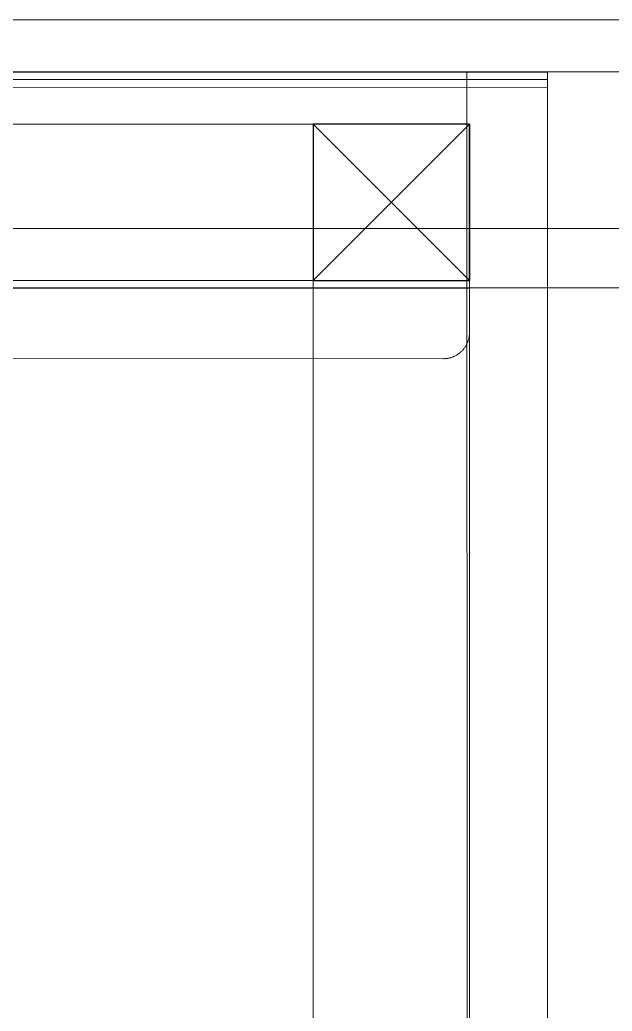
# Model space of a CAD drawing. Header units: millimetres. Extents: x -159872 to 386485, y -250577 to 158966.
# Drawn here: x 368440.1 to 368553.8, y 13448.3 to 13638.4 of the extents above; entities that cross this region are included whole.
import ezdxf

# ---------------------------------------------------------------- set-up
doc = ezdxf.new("R2010")
doc.units = ezdxf.units.MM
doc.layers.get('0').update_dxf_attribs({"lineweight": 25})
for name, color, linetype, lineweight in [('LDS-equipment-kitchen equipment', 3, 'Continuous', 13), ('WS-Fabs', 252, 'Continuous', 13), ('WS-FRAME HIDDEN', 68, 'Continuous', 5)]:
    doc.layers.add(name, color=color, linetype=linetype, lineweight=lineweight)

# ---------------------------------------------------------------- blocks, each defined once
blk = doc.blocks.new('Group-326')
at = {"layer": 'LDS-equipment-kitchen equipment', "color": 7, "lineweight": 5}
blk.add_line((307467.79, 50095.92), (308387.8, 50095.92), dxfattribs=at)
at = {"layer": 'LDS-equipment-kitchen equipment', "color": 7, "lineweight": 5, "flags": 128}
blk.add_lwpolyline([(307567.77, 50055.92), (307567.77, 50085.92), (308332.8, 50085.92), (308332.8, 50055.92), (307567.77, 50055.92)], close=True, dxfattribs=at)
blk = doc.blocks.new('A$C9600e4bc')
at = {"linetype": 'Continuous', "transparency": 33554687}
blk.add_polyline3d([(682.4, 1395, 0), (682.4, 645, 0)], dxfattribs=at)
blk = doc.blocks.new('30 X 30 HIDDEN SECTION_3')
at = {"layer": 'WS-FRAME HIDDEN', "color": 7, "lineweight": 25}
blk.add_polyline3d([(0, -30, 0), (-30, -30, 0), (-30, 0, 0), (0, 0, 0), (0, -30, 0)], dxfattribs=at)
at = {"layer": 'WS-FRAME HIDDEN', "color": 7, "lineweight": 25, "transparency": 33554687}
for points in [[(-30, 0, 0), (0, -30, 0)], [(-30, -30, 0), (0, 0, 0)], [(-30, -30, 0), (0, -30, 0)]]:
    blk.add_polyline3d(points, dxfattribs=at)
blk = doc.blocks.new('A$C7a11c87d')
at = {"layer": 'WS-Fabs', "color": 7, "lineweight": 5, "transparency": 33554687}
for points in [[(5701.63, 400.06, 0), (5701.49, 0, 0)], [(5700.16, 398.56, 0), (5700.14, 0, 0)], [(5698.66, 397.06, 0), (5698.64, 0, 0)], [(5701.49, 0, 0), (-178, 0.84, 0)]]:
    blk.add_polyline3d(points, dxfattribs=at)
at = {"layer": 'WS-Fabs', "color": 7, "lineweight": 5}
for points in [[(5646.61, 350, 0), (5646.59, 20, 0), (5646.6, 19.88, 0), (5646.6, 19.76, 0), (5646.61, 19.64, 0), (5646.62, 19.51, 0), (5646.63, 19.39, 0), (5646.65, 19.27, 0), (5646.67, 19.15, 0), (5646.69, 19.03, 0), (5646.72, 18.91, 0), (5646.74, 18.79, 0), (5646.78, 18.67, 0), (5646.81, 18.55, 0), (5646.85, 18.43, 0), (5646.89, 18.32, 0), (5646.93, 18.2, 0), (5646.98, 18.09, 0), (5647.02, 17.98, 0), (5647.07, 17.87, 0), (5647.13, 17.76, 0), (5647.18, 17.65, 0), (5647.24, 17.54, 0), (5647.31, 17.43, 0), (5647.37, 17.33, 0), (5647.44, 17.23, 0), (5647.51, 17.12, 0), (5647.58, 17.02, 0), (5647.65, 16.93, 0), (5647.73, 16.83, 0), (5647.81, 16.74, 0), (5647.89, 16.65, 0), (5647.97, 16.56, 0), (5648.06, 16.47, 0), (5648.15, 16.38, 0), (5648.24, 16.3, 0), (5648.33, 16.22, 0), (5648.42, 16.14, 0), (5648.52, 16.06, 0), (5648.62, 15.99, 0), (5648.72, 15.92, 0), (5648.82, 15.85, 0), (5648.92, 15.78, 0), (5649.02, 15.71, 0), (5649.13, 15.65, 0), (5649.24, 15.59, 0), (5649.35, 15.54, 0), (5649.46, 15.48, 0), (5649.57, 15.43, 0), (5649.68, 15.38, 0), (5649.79, 15.34, 0), (5649.91, 15.3, 0), (5650.03, 15.26, 0), (5650.14, 15.22, 0), (5650.26, 15.18, 0), (5650.38, 15.15, 0), (5650.5, 15.12, 0), (5650.62, 15.1, 0), (5650.74, 15.08, 0), (5650.86, 15.06, 0), (5650.98, 15.04, 0), (5651.1, 15.03, 0), (5651.23, 15.02, 0), (5651.35, 15.01, 0), (5651.47, 15, 0), (5651.59, 15, 0), (5661.59, 15, 0), (5661.61, 350, 0)], [(5661.61, 350, 0), (5660.11, 350, 0), (5660.09, 15, 0), (5661.59, 15, 0), (5661.61, 350, 0)]]:
    blk.add_polyline3d(points, dxfattribs=at)
at = {"layer": 'WS-Fabs', "color": 7, "linetype": 'Continuous', "lineweight": 5, "transparency": 33554687}
blk.add_polyline3d([(2661.59, 15.18, 0), (5701.5, 15.49, 0)], dxfattribs=at)
at = {"layer": 'WS-FRAME HIDDEN', "color": 7, "lineweight": 5}
for points in [[(5691.61, 320, 0), (5661.61, 320, 0), (5661.6, 45, 0), (5691.6, 45, 0), (5691.61, 320, 0)], [(4941.59, 15.04, 0), (5661.59, 15, 0), (5661.6, 45, 0), (4941.6, 45.04, 0), (4941.59, 15.04, 0)]]:
    blk.add_polyline3d(points, dxfattribs=at)
at = {"layer": 'WS-FRAME HIDDEN', "color": 7, "extrusion": (0, 0, -1), "rotation": 0.003365612959873085}
blk.add_blockref('30 X 30 HIDDEN SECTION_3', (-5661.6, 45), dxfattribs=at)
blk = doc.blocks.new('Group-338')
at = {"layer": 'LDS-equipment-kitchen equipment'}
blk.add_blockref('Group-326', (0, 0), dxfattribs=at)
for name, p, rotation in [('A$C7a11c87d', (307867.85, 44384.33), 89.9999999946682), ('A$C9600e4bc', (309052, 49362.1), 89.99982067775133)]:
    blk.add_blockref(name, p, dxfattribs=dict(at, rotation=rotation))

msp = doc.modelspace()

# ---------------------------------------------------------------- block references
at = {"layer": 'LDS-equipment-kitchen equipment', "color": 7}
msp.add_blockref('Group-338', (60673.51323, -36457.51522), dxfattribs=at)

doc.saveas('drawing.dxf')
